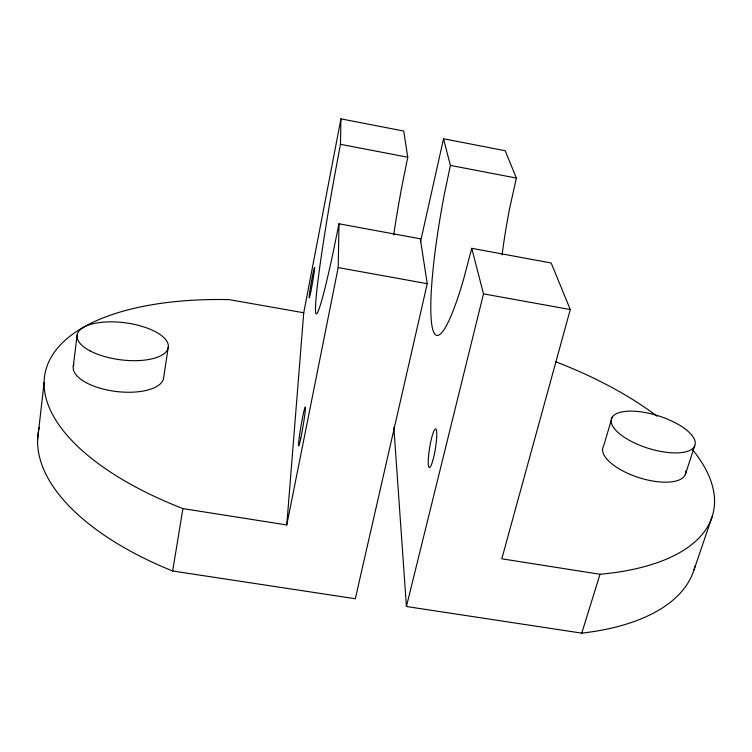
<?xml version="1.0" encoding="UTF-8"?>
<svg xmlns="http://www.w3.org/2000/svg" width="752" height="752" viewBox="0 0 752 752"><rect width="100%" height="100%" fill="white"/><g stroke="black" fill="none" stroke-linecap="round" stroke-linejoin="round"><path stroke-width="1.13" d="M286.775 524.952L303.742 312.776L229.2 299.625A260.38 115.178 10.9 0 0 45.289 372.231A260.38 115.178 10.9 0 0 182.905 508.596L286.775 524.952L338.193 267.571L339.002 223.786L420.321 238.807L427.239 283.683L355.301 598.742L172.659 571.003A255.746 122.886 10.7 0 1 39.207 427.371M339.002 223.786L332.422 255.812A140.333 6.655 -79.7 0 1 315.52 307.22A140.333 6.655 -79.7 0 1 334.931 173.928L340.468 144.318L340.938 118.854L403.721 131.036L407.753 157.224L401.859 186.581A139.402 14.335 -79.4 0 0 393.691 234.934M37.6 439.723L44.086 382.458M73.311 366.224L77.118 334.997M168.373 346.39L163.739 377.053A45.562 19.402 7 0 1 114.097 391.209A45.562 19.402 7 0 1 73.912 364.25M172.659 571.003L182.905 508.596M303.742 312.776L340.938 118.854M502.11 254.956A137.926 26.489 -78.8 0 1 509.922 207.016L516.38 178.055L505.175 150.729L443.53 138.763L450.392 165.402L444.282 194.608A138.819 19.138 -79.2 0 0 432.362 327.881A138.819 19.138 -79.2 0 0 463.486 279.65L471.758 248.31L551.188 262.993L570.279 309.561L501.791 558.802L599.993 574.274A256.611 111.898 14.4 0 0 692.799 450.025M420.509 241.843L443.53 138.763M695.177 565.654A252.117 119.446 14.6 0 1 581.766 633.146L406.418 606.507L483.498 293.863L471.758 248.31M612.166 417.275L603.649 445.861A43.39 17.719 17.8 0 0 640.206 478.037A43.39 17.719 17.8 0 0 685.862 470.978M581.766 633.146L599.993 574.274M685.26 474.7L694.688 445.898A43.795 17.005 17.5 0 0 638.504 411.56A43.795 17.005 17.5 0 0 626.388 438.604A43.795 17.005 17.5 0 0 694.688 445.898M694.021 569.875L712.266 516.37M338.193 267.571L427.239 283.683M483.498 293.863L570.279 309.561M340.468 144.318L407.753 157.224M450.392 165.402L516.38 178.055M393.851 427.343L406.418 606.507M555.907 361.825A256.611 111.898 14.4 0 1 656.994 416.213M432.597 461.258A19.533 2.914 -80.7 0 0 436.151 429.411A19.533 2.914 -80.7 0 0 428.753 454.048A19.533 2.914 -80.7 0 0 432.597 461.258M90.061 350.883A46.004 18.65 7.4 0 0 166.7 351.043A46.004 18.65 7.4 0 0 111.296 321.847A46.004 18.65 7.4 0 0 90.061 350.883M300.8 438.162A19.759 1.015 -80.3 0 0 305.397 407.18A19.759 1.015 -80.3 0 0 299.7 434.242A19.759 1.015 -80.3 0 0 300.8 438.162M310.82 291.588A15.425 0.62 -80 0 0 314.59 267.656A15.425 0.62 -80 0 0 310.181 289.069A15.425 0.62 -80 0 0 310.82 291.588"/></g></svg>
